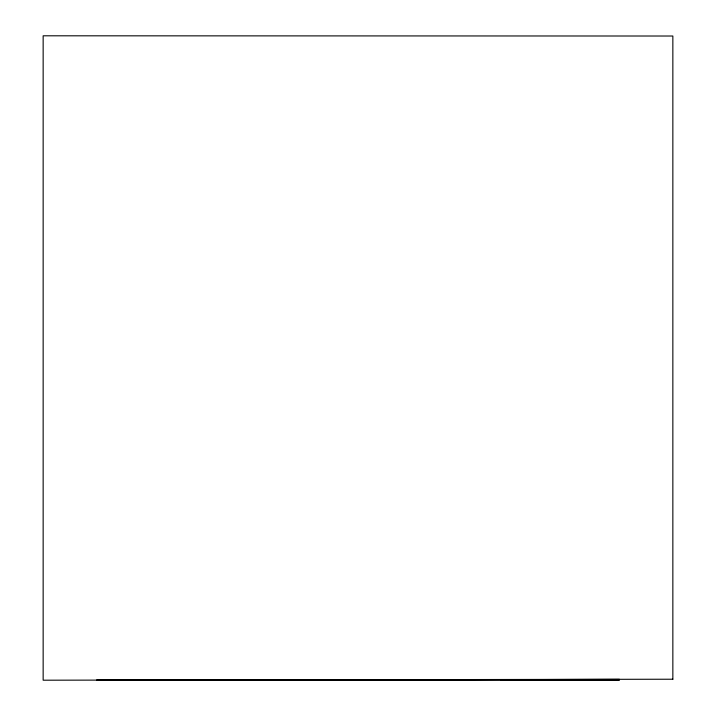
<?xml version="1.0" encoding="UTF-8"?>
<svg xmlns="http://www.w3.org/2000/svg" width="716" height="716" viewBox="0 0 716 716"><rect width="100%" height="100%" fill="white"/><g stroke="black" fill="none" stroke-linecap="round" stroke-linejoin="round"><path stroke-width="1.07" d="M500.967 679.717L619.367 679.717L500.86 679.806M453.022 679.842L96.633 680.119L619.367 680.119L619.367 679.305L439.678 679.851M672.852 679.224L43.148 680.2L43.148 35.8L672.852 36.024L672.852 679.224"/></g></svg>
